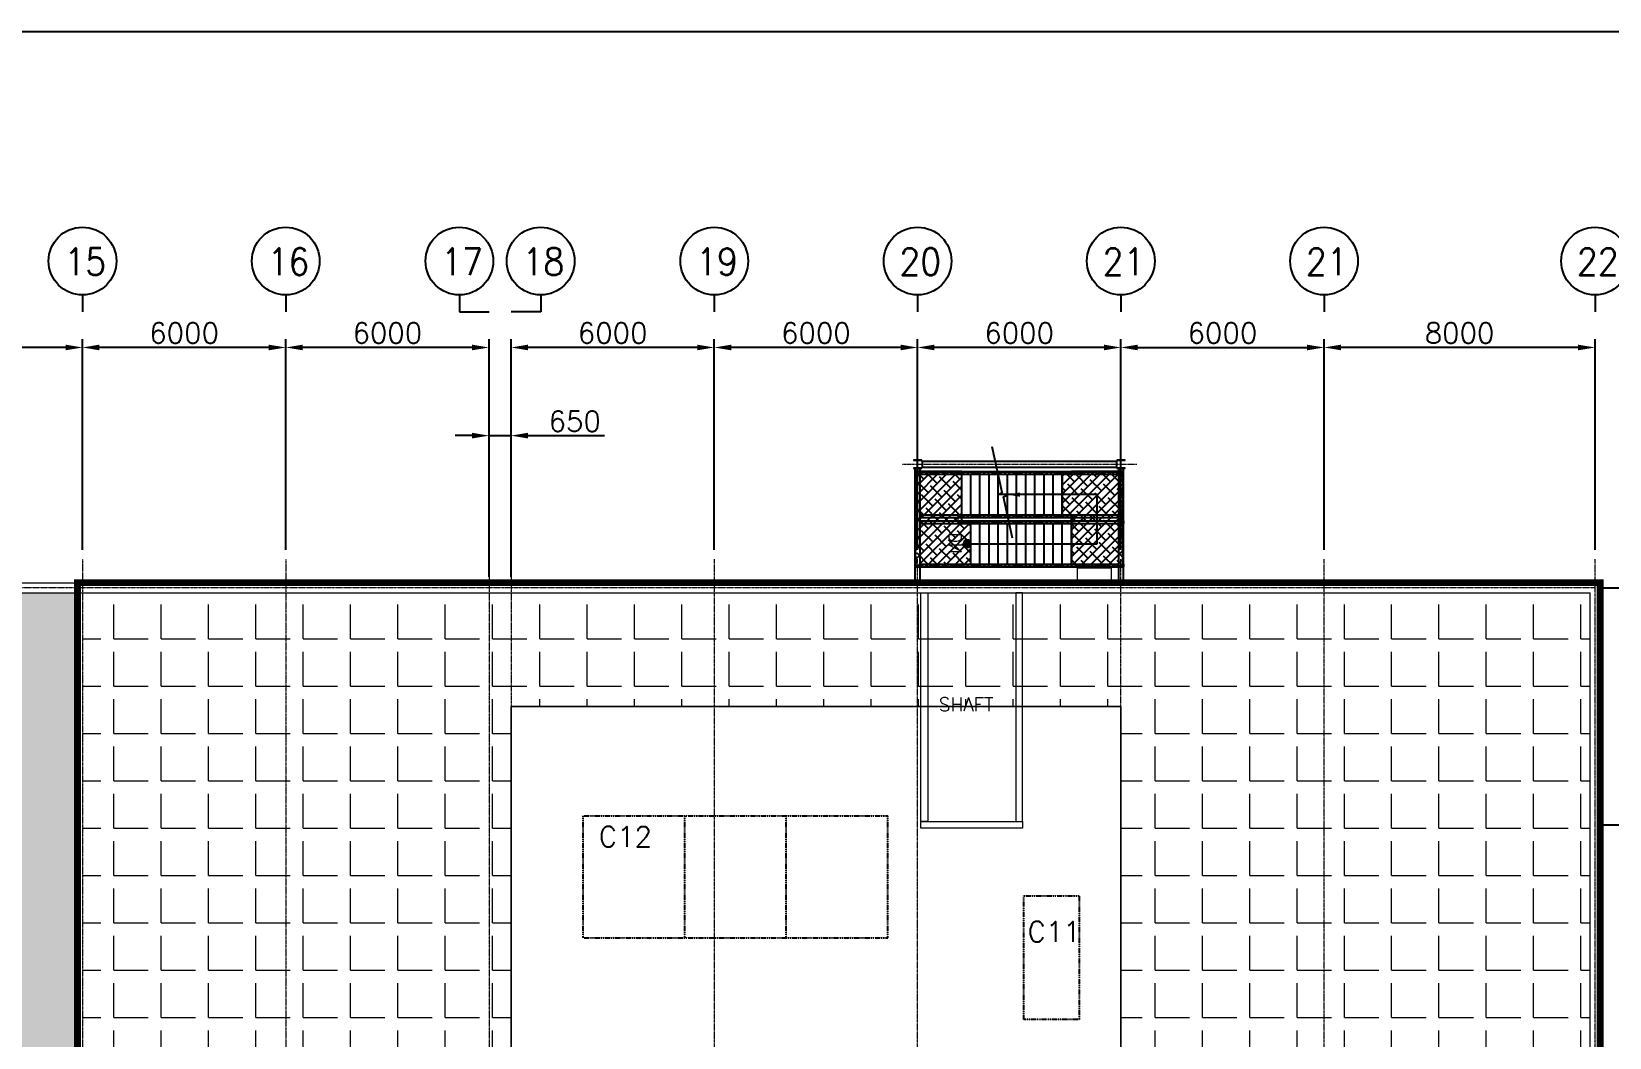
# Model space of a CAD drawing. Extents: x -59767 to 1106559, y -1290 to 1129522.
# Drawn here: x 648534 to 695111, y 753793 to 783483 of the extents above; entities that cross this region are included whole.
import ezdxf
from ezdxf.enums import TextEntityAlignment as Align

# ---------------------------------------------------------------- set-up
doc = ezdxf.new("R2010")
doc.units = 0
doc.linetypes.add('CENTER', pattern=[2, 1.25, -0.25, 0.25, -0.25])
doc.linetypes.add('PHANTOMX2', pattern=[5, 2.5, -0.5, 0.5, -0.5, 0.5, -0.5])
doc.layers.get('0').update_dxf_attribs({"linetype": 'CONTINUOUS', "lineweight": 9})
doc.layers.get('Defpoints').update_dxf_attribs({"linetype": 'CONTINUOUS', "lineweight": 9})
for name, color, linetype in [('15', 1, 'CONTINUOUS'), ('7', 7, 'CONTINUOUS'), ('CY', 4, 'CONTINUOUS'), ('DIM', 7, 'CONTINUOUS'), ('M', 6, 'CONTINUOUS'), ('REV', 12, 'CONTINUOUS'), ('W-FIN', 4, 'CONTINUOUS'), ('WINDOW', 6, 'CONTINUOUS')]:
    doc.layers.add(name, color=color, linetype=linetype)
for name, color, linetype, lineweight in [('CENTER', 1, 'CENTER', 9), ('COL', 4, 'CONTINUOUS', 5), ('TEXT', 3, 'CONTINUOUS', 9), ('WALL', 7, 'CONTINUOUS', 9), ('WALL_200', 3, 'CONTINUOUS', 9), ('중간선', 5, 'CONTINUOUS', 9), ('중심선', 1, 'CENTER', 9), ('치수선', 6, 'CONTINUOUS', 9)]:
    doc.layers.add(name, color=color, linetype=linetype, lineweight=lineweight)
doc.styles.add('ROMANS', font='romans.shx', dxfattribs={"bigfont": 'whgtxt.shx'})
doc.styles.get("Standard").update_dxf_attribs({"font": 'romans.shx', "bigfont": 'whtgtxt.shx'})
doc.dimstyles.new('ISO-25', dxfattribs={"dimscale": 200, "dimtxt": 3, "dimasz": 2.5, "dimexe": 1.25, "dimexo": 0.625, "dimtad": 1, "dimdec": 0, "dimdsep": 46, "dimtxsty": 'Standard', "dimcen": 2.5, "dimadec": 0, "dimazin": 0, "dimtp": 0.1, "dimtm": 0.1, "dimtfac": 0.6, "dimtdec": 0, "dimtmove": 0, "dimatfit": 3, "dimfxl": 1, "dimtvp": 1, "dimtolj": 1, "dimarcsym": 0})

# ---------------------------------------------------------------- blocks, each defined once
blk = doc.blocks.new('*D641')
at = {"layer": 'Defpoints', "color": 0}
for p in [(694689, 767065), (694689, 760065), (708133, 760065)]:
    blk.add_point(p, dxfattribs=at)
at = {"layer": '치수선', "color": 0, "lineweight": -2}
for p, q in [((694814, 767065), (708383, 767065)), ((708133, 766565), (708133, 760565)), ((694814, 760065), (708383, 760065))]:
    blk.add_line(p, q, dxfattribs=at)
at = {"layer": '치수선', "color": 0}
for points in [[(708216, 766565), (708050, 766565), (708133, 767065)], [(708050, 760565), (708216, 760565), (708133, 760065)]]:
    blk.add_solid(points, dxfattribs=at)
at = {"layer": '치수선', "color": 0, "insert": (707708, 763565), "char_height": 600, "attachment_point": 5, "rotation": 90}
blk.add_mtext('\\A1;7000', dxfattribs=at)
blk = doc.blocks.new('*D645')
at = {"layer": 'Defpoints', "color": 0}
for p in [(694689, 760065), (708133, 760065), (694689, 753065)]:
    blk.add_point(p, dxfattribs=at)
at = {"layer": '치수선', "color": 0, "lineweight": -2}
for p, q in [((694814, 760065), (708383, 760065)), ((708133, 753565), (708133, 759565)), ((694814, 753065), (708383, 753065))]:
    blk.add_line(p, q, dxfattribs=at)
at = {"layer": '치수선', "color": 0}
for points in [[(708216, 759565), (708050, 759565), (708133, 760065)], [(708050, 753565), (708216, 753565), (708133, 753065)]]:
    blk.add_solid(points, dxfattribs=at)
at = {"layer": '치수선', "color": 0, "insert": (707708, 756565), "char_height": 600, "attachment_point": 5, "rotation": 90}
blk.add_mtext('\\A1;7000', dxfattribs=at)
blk = doc.blocks.new('*D648')
at = {"layer": 'Defpoints', "color": 0}
for p in [(686687, 774158), (686687, 768065), (694687, 768065)]:
    blk.add_point(p, dxfattribs=at)
at = {"layer": '치수선', "color": 0, "lineweight": -2}
for p, q in [((686687, 768190), (686687, 774408)), ((694187, 774158), (687187, 774158)), ((694687, 768190), (694687, 774408))]:
    blk.add_line(p, q, dxfattribs=at)
at = {"layer": '치수선', "color": 0}
for points in [[(687187, 774241), (687187, 774075), (686687, 774158)], [(694187, 774075), (694187, 774241), (694687, 774158)]]:
    blk.add_solid(points, dxfattribs=at)
at = {"layer": '치수선', "color": 0, "insert": (690687, 774583), "char_height": 600, "attachment_point": 5}
blk.add_mtext('\\A1;8000', dxfattribs=at)
blk = doc.blocks.new('*D649')
at = {"layer": 'Defpoints', "color": 0}
for p in [(686687, 774158), (680687, 768065), (686687, 768065)]:
    blk.add_point(p, dxfattribs=at)
at = {"layer": '치수선', "color": 0, "lineweight": -2}
for p, q in [((680687, 768190), (680687, 774408)), ((681187, 774158), (686187, 774158)), ((686687, 768190), (686687, 774408))]:
    blk.add_line(p, q, dxfattribs=at)
at = {"layer": '치수선', "color": 0}
for points in [[(681187, 774241), (681187, 774075), (680687, 774158)], [(686187, 774075), (686187, 774241), (686687, 774158)]]:
    blk.add_solid(points, dxfattribs=at)
at = {"layer": '치수선', "color": 0, "insert": (683687, 774583), "char_height": 600, "attachment_point": 5}
blk.add_mtext('\\A1;6000', dxfattribs=at)
blk = doc.blocks.new('*D650')
at = {"layer": 'Defpoints', "color": 0}
for p in [(674687, 774158), (674687, 768065), (680687, 768065)]:
    blk.add_point(p, dxfattribs=at)
at = {"layer": '치수선', "color": 0, "lineweight": -2}
for p, q in [((674687, 768190), (674687, 774408)), ((680187, 774158), (675187, 774158)), ((680687, 768190), (680687, 774408))]:
    blk.add_line(p, q, dxfattribs=at)
at = {"layer": '치수선', "color": 0}
for points in [[(675187, 774241), (675187, 774075), (674687, 774158)], [(680187, 774075), (680187, 774241), (680687, 774158)]]:
    blk.add_solid(points, dxfattribs=at)
at = {"layer": '치수선', "color": 0, "insert": (677687, 774583), "char_height": 600, "attachment_point": 5}
blk.add_mtext('\\A1;6000', dxfattribs=at)
blk = doc.blocks.new('*D651')
at = {"layer": 'Defpoints', "color": 0}
for p in [(668687, 774158), (668687, 768065), (674687, 768065)]:
    blk.add_point(p, dxfattribs=at)
at = {"layer": '치수선', "color": 0, "lineweight": -2}
for p, q in [((668687, 768190), (668687, 774408)), ((674187, 774158), (669187, 774158)), ((674687, 768190), (674687, 774408))]:
    blk.add_line(p, q, dxfattribs=at)
at = {"layer": '치수선', "color": 0}
for points in [[(669187, 774241), (669187, 774075), (668687, 774158)], [(674187, 774075), (674187, 774241), (674687, 774158)]]:
    blk.add_solid(points, dxfattribs=at)
at = {"layer": '치수선', "color": 0, "insert": (671687, 774583), "char_height": 600, "attachment_point": 5}
blk.add_mtext('\\A1;6000', dxfattribs=at)
blk = doc.blocks.new('*D652')
at = {"layer": 'Defpoints', "color": 0}
for p in [(662687, 774158), (662687, 768065), (668687, 768065)]:
    blk.add_point(p, dxfattribs=at)
at = {"layer": '치수선', "color": 0, "lineweight": -2}
for p, q in [((662687, 768190), (662687, 774408)), ((668187, 774158), (663187, 774158)), ((668687, 768190), (668687, 774408))]:
    blk.add_line(p, q, dxfattribs=at)
at = {"layer": '치수선', "color": 0}
for points in [[(663187, 774241), (663187, 774075), (662687, 774158)], [(668187, 774075), (668187, 774241), (668687, 774158)]]:
    blk.add_solid(points, dxfattribs=at)
at = {"layer": '치수선', "color": 0, "insert": (665687, 774583), "char_height": 600, "attachment_point": 5}
blk.add_mtext('\\A1;6000', dxfattribs=at)
blk = doc.blocks.new('*D653')
at = {"layer": 'Defpoints', "color": 0}
for p in [(662687, 771557), (662037, 767265), (662687, 767265)]:
    blk.add_point(p, dxfattribs=at)
at = {"layer": '치수선', "color": 0, "lineweight": -2}
for p, q in [((662037, 767390), (662037, 771807)), ((662687, 767390), (662687, 771807)), ((661537, 771557), (661037, 771557)), ((662037, 771557), (662687, 771557)), ((663187, 771557), (665449, 771557))]:
    blk.add_line(p, q, dxfattribs=at)
at = {"layer": '치수선', "color": 0}
for points in [[(661537, 771474), (661537, 771640), (662037, 771557)], [(663187, 771640), (663187, 771474), (662687, 771557)]]:
    blk.add_solid(points, dxfattribs=at)
at = {"layer": '치수선', "color": 0, "insert": (664568, 771982), "char_height": 600, "attachment_point": 5}
blk.add_mtext('\\A1;650', dxfattribs=at)
blk = doc.blocks.new('*D654')
at = {"layer": 'Defpoints', "color": 0}
for p in [(656037, 774158), (656037, 768065), (662037, 768065)]:
    blk.add_point(p, dxfattribs=at)
at = {"layer": '치수선', "color": 0, "lineweight": -2}
for p, q in [((656037, 768190), (656037, 774408)), ((661537, 774158), (656537, 774158)), ((662037, 768190), (662037, 774408))]:
    blk.add_line(p, q, dxfattribs=at)
at = {"layer": '치수선', "color": 0}
for points in [[(656537, 774241), (656537, 774075), (656037, 774158)], [(661537, 774075), (661537, 774241), (662037, 774158)]]:
    blk.add_solid(points, dxfattribs=at)
at = {"layer": '치수선', "color": 0, "insert": (659037, 774583), "char_height": 600, "attachment_point": 5}
blk.add_mtext('\\A1;6000', dxfattribs=at)
blk = doc.blocks.new('*D655')
at = {"layer": 'Defpoints', "color": 0}
for p in [(650037, 774158), (650037, 768065), (656037, 768065)]:
    blk.add_point(p, dxfattribs=at)
at = {"layer": '치수선', "color": 0, "lineweight": -2}
for p, q in [((650037, 768190), (650037, 774408)), ((655537, 774158), (650537, 774158)), ((656037, 768190), (656037, 774408))]:
    blk.add_line(p, q, dxfattribs=at)
at = {"layer": '치수선', "color": 0}
for points in [[(650537, 774241), (650537, 774075), (650037, 774158)], [(655537, 774075), (655537, 774241), (656037, 774158)]]:
    blk.add_solid(points, dxfattribs=at)
at = {"layer": '치수선', "color": 0, "insert": (653037, 774583), "char_height": 600, "attachment_point": 5}
blk.add_mtext('\\A1;6000', dxfattribs=at)
blk = doc.blocks.new('*D656')
at = {"layer": 'Defpoints', "color": 0}
for p in [(644037, 774158), (644037, 768065), (650037, 768065)]:
    blk.add_point(p, dxfattribs=at)
at = {"layer": '치수선', "color": 0, "lineweight": -2}
for p, q in [((644037, 768190), (644037, 774408)), ((649537, 774158), (644537, 774158)), ((650037, 768190), (650037, 774408))]:
    blk.add_line(p, q, dxfattribs=at)
at = {"layer": '치수선', "color": 0}
for points in [[(644537, 774241), (644537, 774075), (644037, 774158)], [(649537, 774075), (649537, 774241), (650037, 774158)]]:
    blk.add_solid(points, dxfattribs=at)
at = {"layer": '치수선', "color": 0, "insert": (647037, 774583), "char_height": 600, "attachment_point": 5}
blk.add_mtext('\\A1;6000', dxfattribs=at)
blk = doc.blocks.new('BUBBLE')
blk.add_line((0, -600), (0, -900))
blk.add_circle((0, 0), 600)
blk = doc.blocks.new('DOT5')
at = {"ltscale": 0.5}
h = blk.add_hatch(color=256, dxfattribs=at)
h.dxf.hatch_style = 1
h.paths.add_polyline_path([(-7579, 38839, 1), (-7339, 38839, 1)])
at = {"color": 0, "ltscale": 0.5}
blk.add_circle((-7459, 38839), 120, dxfattribs=at)
blk = doc.blocks.new('ARR')
blk.add_solid([(3, -0.5), (3, 0.5), (0, 0)])

msp = doc.modelspace()

# ---------------------------------------------------------------- hatches: boundary and pattern name
at = {"layer": 'CENTER', "linetype": 'CENTER'}
h = msp.add_hatch(dxfattribs=at)
h.set_pattern_fill('ANGLE', color=2, scale=200)
h.set_pattern_definition([(0, (784243, 0), (0, 1397), [1016, -381]), (90, (784243, 0), (-1397, 9e-14), [1016, -381])])
h.paths.add_polyline_path([(601938.6, 766915.3), (601938.6, 730315.3), (569510.3, 730315.3), (568537.6, 730315.3), (568537.6, 704565.3), (626138.6, 704565.3), (626139.3, 708166.1), (632338.6, 708166.1), (632338.6, 704565.3), (649888.6, 704565.3), (649888.6, 766915.3)])
h = msp.add_hatch(dxfattribs=at)
h.set_pattern_fill('ANGLE', color=2, scale=200)
h.set_pattern_definition([(0, (440015.4, 2e-06), (0, 1397), [1016, -381]), (90, (440015.4, 2e-06), (-1397, 9e-14), [1016, -381])])
h.paths.add_polyline_path([(650038.6, 766915.3), (650038.6, 704565.3), (694542, 704565.3), (694541.7, 738765.3), (686387.3, 738765.3), (686387.3, 746365.3), (694541.1, 746365.3), (694541.1, 766915.3)])
h.paths.add_polyline_path([(662688.6, 739065.3), (662688.6, 763565.3), (680688.6, 763565.3), (680688.6, 739065.3)], flags=16)
at = {"layer": 'M', "ltscale": 0.5}
h = msp.add_hatch(dxfattribs=at)
h.set_pattern_fill('ANSI38', color=6, scale=1500)
h.set_pattern_definition([(45, (484483.1, 618067.83), (-132.58252, 132.58252), []), (135, (484483.1, 618067.83), (-397.74756, 132.58252), [468.75, -281.25])])
h.paths.add_polyline_path([(674615, 770495.3), (674615, 767685.3), (675990, 767685.3), (675990, 767765.3), (676260, 767765.3), (676260, 768965.3), (675990, 768965.3), (675990, 770495.3)])
h = msp.add_hatch(dxfattribs=at)
h.set_pattern_fill('ANSI38', color=6, scale=1500)
h.set_pattern_definition([(45, (485483.1, 612415.3), (-132.58252, 132.58252), []), (135, (485483.1, 612415.3), (-397.74756, 132.58252), [468.75, -281.25])])
h.paths.add_polyline_path([(678960, 770415.3), (678960, 769135.3), (679230, 769135.3), (679230, 767685.3), (680765, 767685.3), (680765, 770495.3), (679230, 770495.3), (679230, 770415.3)])

# ---------------------------------------------------------------- linework, layer by layer
at = {"color": 3, "linetype": 'PHANTOMX2', "ltscale": 2}
for p, q in [((674650, 767725.3), (674650, 770455.3)), ((674650, 770455.3), (680730, 770455.3)), ((680730, 770455.3), (680730, 767725.3)), ((675890, 769005.3), (675890, 769175.3)), ((675890, 769175.3), (679330, 769175.3)), ((675890, 769005.3), (679330, 769005.3)), ((679330, 769005.3), (679330, 769175.3)), ((674650, 767725.3), (680730, 767725.3))]:
    msp.add_line(p, q, dxfattribs=at)
at = {"ltscale": 0.5}
for p, q in [((679408.2, 767215.3), (679408.2, 767665.3)), ((680408.2, 767215.3), (680408.2, 767665.3))]:
    msp.add_line(p, q, dxfattribs=at)
at = {"layer": '15'}
msp.add_line((718584.9, 783482.8), (542669.3, 783457.6), dxfattribs=at)
at = {"layer": 'CENTER', "linetype": 'CENTER'}
msp.add_line((674228.2, 770715.3), (681160.9, 770715.3), dxfattribs=at)
at = {"layer": 'COL', "color": 2, "linetype": 'Continuous'}
for points in [[(674669.5, 770826.3, -0.4142136), (674685.5, 770810.3), (674685.5, 770620.3, -0.4142136), (674669.5, 770604.3), (674565, 770604.3), (674565, 770590.3), (674815, 770590.3), (674815, 770604.3), (674710.5, 770604.3, -0.4142136), (674694.5, 770620.3), (674694.5, 770810.3, -0.4142136), (674710.5, 770826.3), (674815, 770826.3), (674815, 770840.3), (674565, 770840.3), (674565, 770826.3)], [(680669.5, 770826.3, -0.4142136), (680685.5, 770810.3), (680685.5, 770620.3, -0.4142136), (680669.5, 770604.3), (680565, 770604.3), (680565, 770590.3), (680815, 770590.3), (680815, 770604.3), (680710.5, 770604.3, -0.4142136), (680694.5, 770620.3), (680694.5, 770810.3, -0.4142136), (680710.5, 770826.3), (680815, 770826.3), (680815, 770840.3), (680565, 770840.3), (680565, 770826.3)]]:
    msp.add_lwpolyline(points, format="xyb", close=True, dxfattribs=at)
at = {"layer": 'CY', "ltscale": 0.5}
for p, q in [((674615, 767215.3), (674615, 770580.3)), ((674765, 770580.3), (674615, 770580.3)), ((674765, 767215.3), (674765, 770580.3)), ((674775, 770495.3), (674775, 770415.3)), ((674825, 770802.8), (680555, 770802.8)), ((674825, 770802.8), (674825, 770627.8)), ((674825, 770627.8), (680555, 770627.8)), ((680555, 770802.8), (680555, 770627.8)), ((680605, 770495.3), (680605, 770415.3)), ((680615, 770580.3), (680615, 767215.3)), ((680765, 770580.3), (680615, 770580.3)), ((680765, 767215.3), (680765, 770580.3)), ((674775, 769215.3), (674775, 769135.3)), ((674775, 769045.3), (674775, 768965.3)), ((680605, 769215.3), (680605, 769135.3)), ((680605, 769045.3), (680605, 768965.3)), ((680765, 769045.3), (680765, 768965.3)), ((676150, 768365.3, -1), (679990, 768365.3, -1)), ((674775, 767765.3), (674775, 767685.3)), ((680605, 767765.3), (680605, 767685.3)), ((680765, 767765.3), (680765, 767685.3))]:
    msp.add_line(p, q, dxfattribs=at)
at = {"layer": 'DIM', "linetype": 'Continuous'}
for p, q in [((661162.3, 775208.1), (662037.3, 775208.1)), ((663562.3, 775208.1), (662687.3, 775208.1))]:
    msp.add_line(p, q, dxfattribs=at)
at = {"layer": 'M', "color": 6, "linetype": 'PHANTOMX2'}
for p, q in [((664813.6, 760337), (673813.6, 760337)), ((664813.6, 756737), (664813.6, 760337)), ((667813.6, 756737), (667813.6, 760337)), ((670813.6, 756737), (670813.6, 760337)), ((673813.6, 756737), (673813.6, 760337)), ((664813.6, 756737), (673813.6, 756737))]:
    msp.add_line(p, q, dxfattribs=at)
at = {"layer": 'M'}
for points in [[(677489.4, 768534.1), (677225.2, 769752.7), (677355.1, 769821.6), (677205, 769815.3), (677054.8, 769809), (677184.7, 769878), (676893.5, 771221.6)], [(679230, 770495.3), (679230, 770415.3), (678960, 770415.3), (678960, 769135.3), (679230, 769135.3), (679230, 767685.3), (680765, 767685.3), (680765, 770495.3), (679230, 770495.3)]]:
    msp.add_lwpolyline(points, dxfattribs=at)
at = {"layer": 'M', "color": 6, "linetype": 'PHANTOMX2'}
msp.add_lwpolyline([(679461, 754320.3), (677821, 754320.3), (677821, 757970.3), (679461, 757970.3)], close=True, dxfattribs=at)
at = {"layer": 'REV', "color": 1, "lineweight": 5}
msp.add_lwpolyline([(662688.6, 739065.3), (680688.6, 739065.3), (680688.6, 763565.3), (662688.6, 763565.3)], close=True, dxfattribs=at)
at = {"layer": 'W-FIN', "ltscale": 0.5}
for p, q in [((674775, 770495.3), (680605, 770495.3)), ((674775, 770415.3), (680605, 770415.3)), ((675990, 769135.3), (675990, 770495.3)), ((676260, 769215.3), (676260, 770415.3)), ((676530, 769215.3), (676530, 770415.3)), ((676800, 769215.3), (676800, 770415.3)), ((677070, 769215.3), (677070, 770415.3)), ((677340, 769215.3), (677340, 770415.3)), ((677610, 769215.3), (677610, 770415.3)), ((677880, 769215.3), (677880, 770415.3)), ((678150, 769215.3), (678150, 770415.3)), ((678420, 769215.3), (678420, 770415.3)), ((678690, 769215.3), (678690, 770415.3)), ((678960, 769135.3), (678960, 770415.3)), ((679230, 770415.3), (679230, 770495.3)), ((679990, 769815.3), (677340, 769813.6)), ((679990, 768365.3), (679990, 769815.3)), ((674775, 769215.3), (680605, 769215.3)), ((674775, 769135.3), (680605, 769135.3)), ((674775, 769045.3), (680605, 769045.3)), ((675990, 768965.3), (675990, 769135.3)), ((679230, 767685.3), (679230, 769135.3)), ((674775, 768965.3), (680605, 768965.3)), ((676260, 767765.3), (676260, 768965.3)), ((676530, 767765.3), (676530, 768965.3)), ((676800, 767765.3), (676800, 768965.3)), ((677070, 767765.3), (677070, 768965.3)), ((677340, 767765.3), (677340, 768965.3)), ((677610, 767765.3), (677610, 768965.3)), ((677880, 767765.3), (677880, 768965.3)), ((678150, 767765.3), (678150, 768965.3)), ((678420, 767765.3), (678420, 768965.3)), ((678690, 767765.3), (678690, 768965.3)), ((678960, 767765.3), (678960, 768965.3)), ((679230, 767765.3), (679230, 768965.3)), ((674775, 767765.3), (680605, 767765.3)), ((674775, 767685.3), (680605, 767685.3)), ((675990, 767685.3), (675990, 767765.3))]:
    msp.add_line(p, q, dxfattribs=at)
at = {"layer": 'WALL_200', "ltscale": 0.5}
for p, q in [((601738.6, 767215.3), (694837.8, 767215.3)), ((649888.6, 767215.3), (649888.6, 704265.3)), ((694837.8, 767215.3, -1), (694837.8, 746365.3)), ((601938.6, 766915.3), (694541, 766915.3)), ((674988.6, 766915.3), (680389.1, 766915.3)), ((694541.1, 746365.3, -1), (694541, 766915.3, 0))]:
    msp.add_line(p, q, dxfattribs=at)
for points in [[(674988.6, 766915.3), (674988.6, 760165.3), (674788.6, 760165.3), (674788.6, 766915.3)], [(677587.3, 766915.3), (677587.3, 760165.3), (677787.3, 760165.3), (677787.3, 766915.3)], [(677787.3, 759965.3), (674788.6, 759965.3), (674788.6, 760165.3), (677787.3, 760165.3)]]:
    msp.add_lwpolyline(points, close=True, dxfattribs=at)
at = {"layer": 'WINDOW', "ltscale": 0.5}
for p, q in [((679408.2, 767665.3), (680408.2, 767665.3)), ((680408.2, 767215.3), (679408.2, 767215.3))]:
    msp.add_line(p, q, dxfattribs=at)
msp.add_lwpolyline([(675990, 770495.3), (674615, 770495.3), (674615, 767685.3), (675990, 767685.3), (675990, 767765.3), (676260, 767765.3), (676260, 768965.3), (675990, 768965.3)], close=True, dxfattribs=at)
at = {"layer": '중간선', "color": 3, "const_width": 200}
msp.add_lwpolyline([(649888.6, 704265.3), (649888.6, 767215.3), (694837.8, 767215.3), (694837.9, 704265.3), (649888.6, 704265.3)], dxfattribs=at)
at = {"layer": '중간선', "color": 2}
msp.add_lwpolyline([(662688.6, 763565.3), (680688.6, 763565.3), (680688.6, 739065.3), (662688.6, 739065.3)], close=True, dxfattribs=at)
at = {"layer": '중심선'}
for p, q in [((650038.6, 767912.6), (650038.6, 704415.3)), ((656038.6, 767912.6), (656038.6, 731065.3)), ((662038.6, 767912.6), (662038.6, 731065.3)), ((662688.6, 767912.6), (662688.6, 704415.3)), ((668688.6, 704415.3), (668688.6, 767912.6)), ((674688.6, 704415.3), (674688.6, 767912.6)), ((680688.6, 704415.3), (680688.6, 767912.6)), ((686688.6, 704415.3), (686688.6, 767912.6)), ((694688.6, 704415.3), (694688.6, 767912.6)), ((694688.6, 767065.3), (602038.6, 767065.3))]:
    msp.add_line(p, q, dxfattribs=at)

# ---------------------------------------------------------------- block references
at = {"color": 0, "xscale": -1}
msp.add_blockref('DOT5', (668690.9, 729526.1), dxfattribs=at)
at = {"layer": '7', "color": 7, "xscale": 1.666666666627862, "yscale": 1.666666666627862, "zscale": 1.666666666627862}
for p in [(650037.3, 776708.1), (656037.3, 776708.1), (661162.3, 776708.1), (663562.3, 776708.1), (668687.3, 776708.1), (674687.3, 776708.1), (680687.3, 776708.1), (686687.3, 776708.1), (694685.9, 776708.1)]:
    msp.add_blockref('BUBBLE', p, dxfattribs=at)
at = {"layer": 'WALL', "xscale": -125, "yscale": 125, "zscale": 125, "rotation": 180}
msp.add_blockref('ARR', (677340, 769815.3), dxfattribs=at)

# ---------------------------------------------------------------- texts
at = {"layer": 'TEXT', "color": 7, "style": 'ROMANS', "width": 0.9}
for s, p in [('15', (650116.7, 776690.5)), ('16', (656116.7, 776690.5)), ('17', (661241.7, 776690.5)), ('18', (663641.7, 776690.5)), ('19', (668766.7, 776690.5)), ('20', (674766.7, 776690.5)), ('21', (680766.7, 776690.5)), ('21', (686766.7, 776690.5)), ('22', (694765.4, 776690.5))]:
    msp.add_text(s, height=800, dxfattribs=at).set_placement(p, align=Align.MIDDLE)
at = {"layer": 'TEXT', "lineweight": 9}
for s, height, p in [('SHAFT', 400, (675313.5, 763423.2)), ('C12', 600, (665279.1, 759421.6)), ('C11', 600, (677934.2, 756614.5))]:
    msp.add_text(s, height=height, dxfattribs=at).set_placement(p)
at = {"layer": 'WALL', "style": 'ROMANS', "text_generation_flag": 2, "width": 0.9}
msp.add_text('DN', height=375, rotation=90, dxfattribs=at).set_placement((675989.3, 768697.1))

# ---------------------------------------------------------------- dimensions: what is measured, and where the dimension line sits
at = {"layer": '치수선'}
for base, p1, p2, picture, middle in [((644037.3, 774158.1), (650037.3, 768065.3), (644037.3, 768065.3), '*D656', (647037.3, 774583.1)), ((650037.3, 774158.1), (656037.3, 768065.3), (650037.3, 768065.3), '*D655', (653037.3, 774583.1)), ((656037.3, 774158.1), (662037.3, 768065.3), (656037.3, 768065.3), '*D654', (659037.3, 774583.1)), ((662687.3, 774158.1), (668687.3, 768065.3), (662687.3, 768065.3), '*D652', (665687.3, 774583.1)), ((668687.3, 774158.1), (674687.3, 768065.3), (668687.3, 768065.3), '*D651', (671687.3, 774583.1)), ((674687.3, 774158.1), (680687.3, 768065.3), (674687.3, 768065.3), '*D650', (677687.3, 774583.1)), ((686687.3, 774158.1), (680687.3, 768065.3), (686687.3, 768065.3), '*D649', (683687.3, 774583.1)), ((686687.3, 774158.1), (694687.3, 768065.3), (686687.3, 768065.3), '*D648', (690687.3, 774583.1)), ((662687.3, 771557), (662037.3, 767265.3), (662687.3, 767265.3), '*D653', (664568.3, 771982))]:
    dim = msp.add_linear_dim(base=base, p1=p1, p2=p2, dimstyle='ISO-25', dxfattribs=at)
    dim.commit()
    dim.dimension.update_dxf_attribs({"geometry": picture, "text_midpoint": middle})
for p1, picture, middle in [((694688.6, 767065.3), '*D641', (707707.8, 763565.3)), ((694688.6, 753065.3), '*D645', (707707.8, 756565.3))]:
    dim = msp.add_linear_dim(base=(708132.8, 760065.3), p1=p1, p2=(694688.6, 760065.3), angle=90, dimstyle='ISO-25', dxfattribs=at)
    dim.commit()
    dim.dimension.update_dxf_attribs({"geometry": picture, "text_midpoint": middle})

doc.saveas('drawing.dxf')
